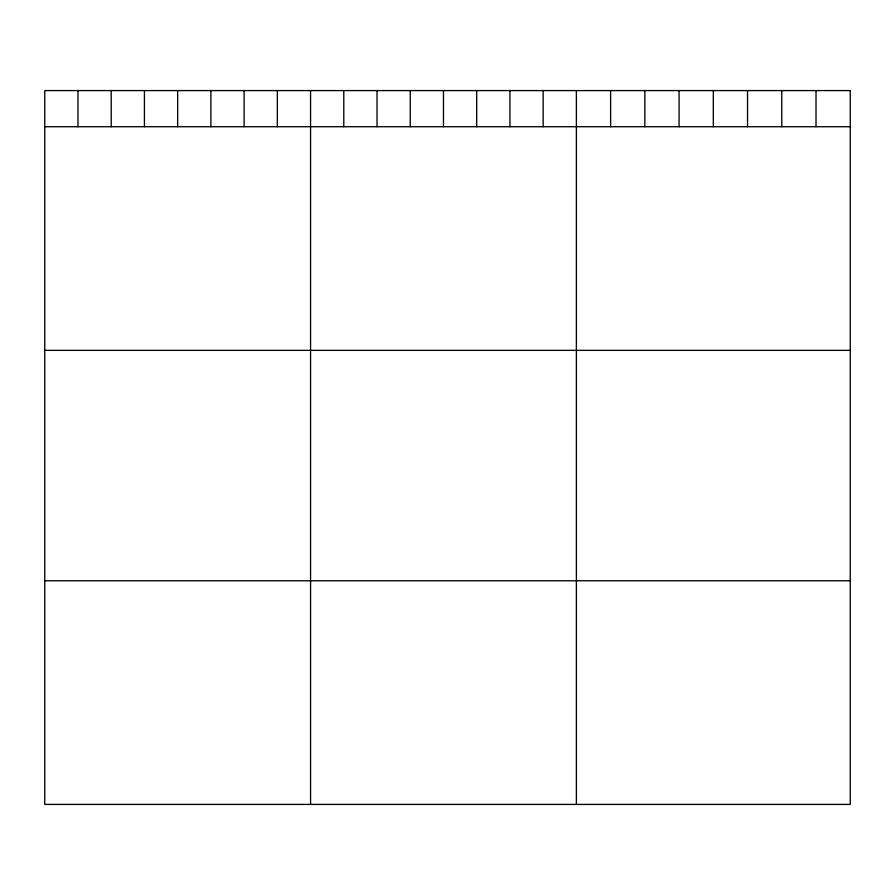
<?xml version="1.0" encoding="UTF-8"?>
<svg xmlns="http://www.w3.org/2000/svg" width="895" height="895" viewBox="0 0 895 895"><rect width="100%" height="100%" fill="white"/><g stroke="black" fill="none" stroke-linecap="round" stroke-linejoin="round"><path stroke-width="1.34" d="M44.75 126.721L850.25 126.721M44.75 350.359L850.25 350.359M44.75 580.777L850.25 580.777M816.016 90.585L816.016 126.721M781.782 90.585L781.782 126.721M747.549 90.585L747.549 126.721M713.315 90.585L713.315 126.721M679.081 90.585L679.081 126.721M644.847 90.585L644.847 126.721M610.614 90.585L610.614 126.721M576.38 90.585L576.38 804.415M543.153 90.585L543.153 126.721M509.926 90.585L509.926 126.721M476.699 90.585L476.699 126.721M443.472 90.585L443.472 126.721M410.246 90.585L410.246 126.721M377.019 90.585L377.019 126.721M343.792 90.585L343.792 126.721M310.565 90.585L310.565 804.415M277.338 90.585L277.338 126.721M244.111 90.585L244.111 126.721M210.884 90.585L210.884 126.721M177.657 90.585L177.657 126.721M144.431 90.585L144.431 126.721M111.204 90.585L111.204 126.721M77.977 90.585L77.977 126.721M850.25 90.585L44.75 90.585L44.75 804.415L850.25 804.415L850.25 90.585"/></g></svg>
